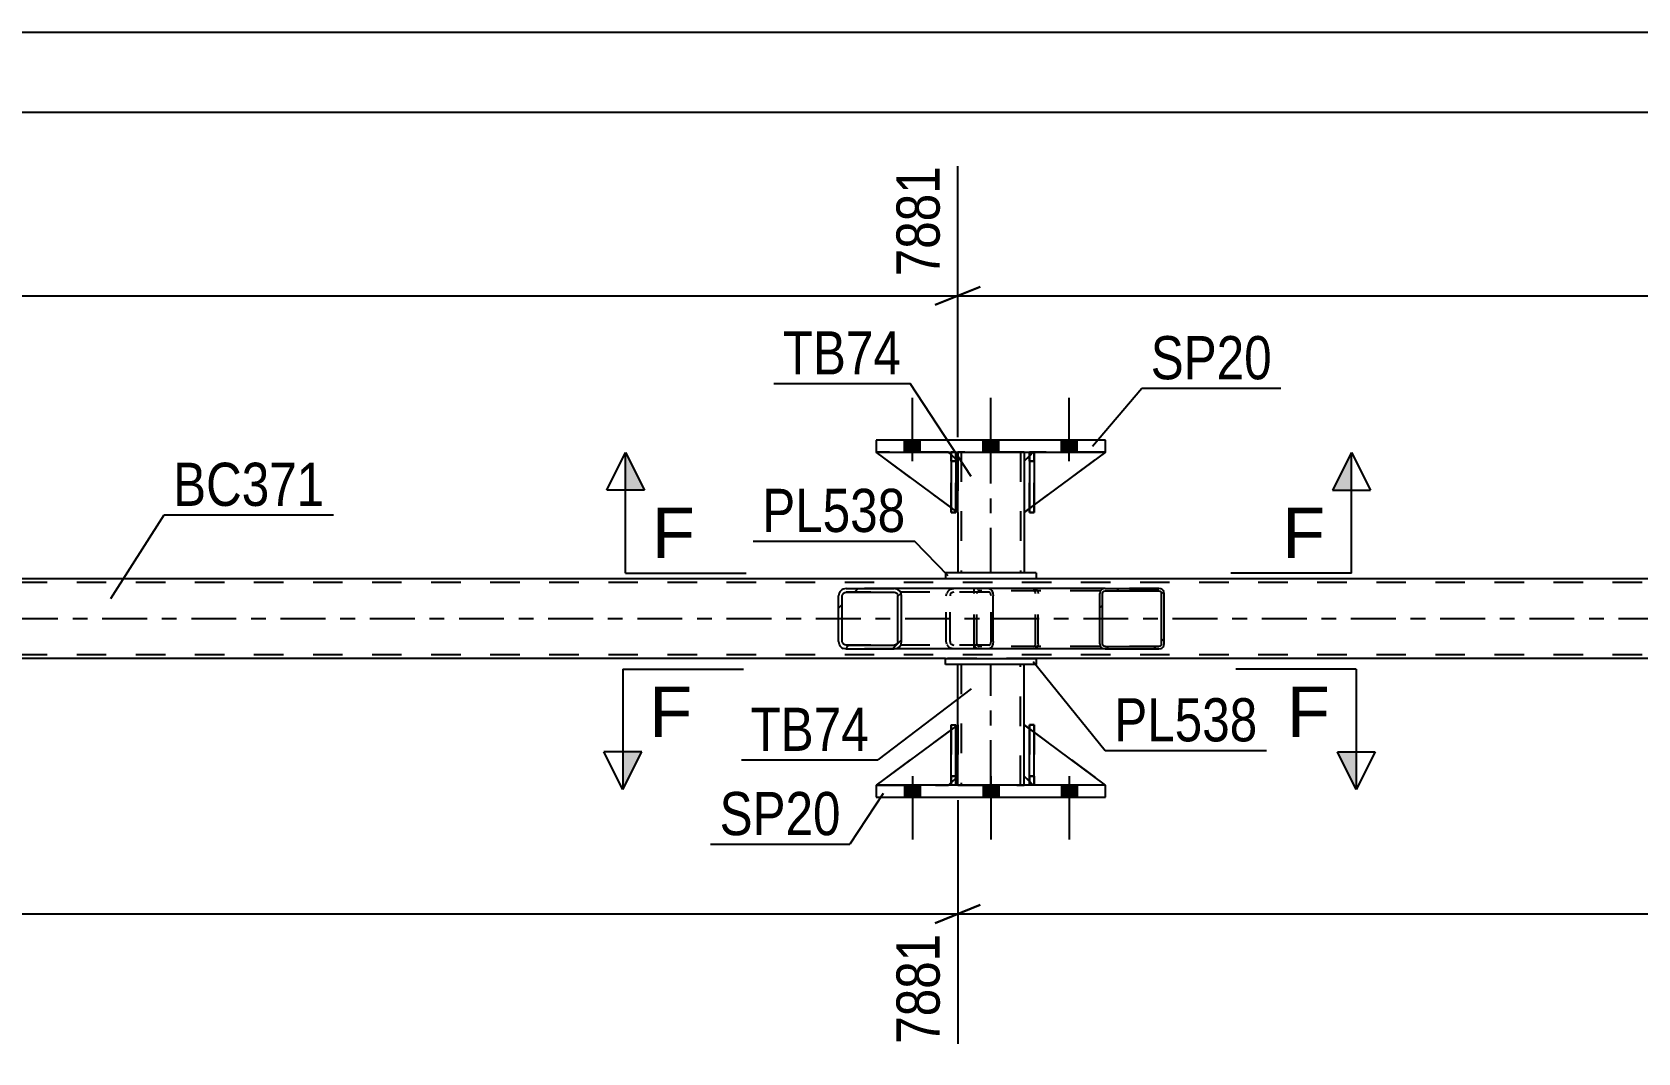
# Model space of a CAD drawing. Header units: millimetres. Extents: x 0 to 841, y 0 to 594.
# Drawn here: x 269.7 to 376.3, y 223.3 to 291 of the extents above; entities that cross this region are included whole.
import ezdxf

# ---------------------------------------------------------------- set-up
doc = ezdxf.new("R2010")
doc.units = ezdxf.units.MM
doc.linetypes.add('DXK_LINE_DOT2', pattern=[3.9198, 1.9599, -1.9599])
doc.linetypes.add('DXK_LINE_DOT3', pattern=[5.9187, 2.979, -0.9799, 0.9799, -0.9799])
doc.styles.add('Arial', font='ARIAL.TTF', dxfattribs={"height": 0.2})
doc.styles.add('Arial Narrow', font='ARIALN.TTF', dxfattribs={"height": 0.2})

# ---------------------------------------------------------------- blocks, each defined once
blk = doc.blocks.new('Part-318885092-5511 - 5502')
at = {"color": 7, "linetype": 'DXK_LINE_DOT2'}
for p, q in [((335.52, 241.67), (335.52, 245.07)), ((335.52, 245.07), (340.92, 241.07)), ((336.12, 241.07), (335.52, 241.67)), ((340.92, 241.07), (336.12, 241.07))]:
    blk.add_line(p, q, dxfattribs=at)
blk = doc.blocks.new('Part-318885092-5504 - 5502')
at = {"color": 7, "linetype": 'DXK_LINE_DOT2'}
for p, q in [((330.68, 245.07), (331, 245.07)), ((330.68, 241.67), (330.68, 245.07)), ((330.68, 245.07), (330.68, 241.07)), ((331, 245.07), (331, 241.67)), ((331, 241.07), (331, 244.98)), ((331, 241.67), (330.68, 241.67)), ((330.68, 241.07), (330.68, 241.67)), ((331, 241.07), (330.68, 241.07)), ((331, 241.67), (331, 241.07)), ((331, 241.07), (331, 241.07))]:
    blk.add_line(p, q, dxfattribs=at)
blk = doc.blocks.new('Part-318885092-5505 - 5502')
at = {"color": 7, "linetype": 'DXK_LINE_DOT2'}
for p, q in [((336.2, 245.07), (335.88, 245.07)), ((335.88, 241.67), (335.88, 245.07)), ((335.88, 245.07), (335.88, 241.07)), ((336.2, 245.07), (336.2, 241.67)), ((336.2, 241.07), (336.2, 245.07)), ((336.2, 241.67), (335.88, 241.67)), ((335.88, 241.07), (335.88, 241.67)), ((336.2, 241.07), (335.88, 241.07)), ((336.2, 241.67), (336.2, 241.07)), ((336.2, 241.07), (336.2, 241.07))]:
    blk.add_line(p, q, dxfattribs=at)
blk = doc.blocks.new('Part-318885092-5506 - 5502')
at = {"color": 2, "linetype": 'Continuous'}
for p, q in [((330.68, 241.07), (330.68, 245.07)), ((330.68, 245.07), (331, 245.07)), ((331, 241.07), (331, 245.07)), ((330.68, 241.07), (330.68, 241.07)), ((331, 241.07), (330.68, 241.07))]:
    blk.add_line(p, q, dxfattribs=at)
at = {"color": 7, "linetype": 'DXK_LINE_DOT2'}
for p, q in [((330.68, 245.07), (330.68, 241.67)), ((331, 241.67), (331, 245.07)), ((330.68, 241.67), (330.68, 241.07)), ((330.68, 241.67), (331, 241.67)), ((331, 241.07), (331, 241.67)), ((331, 241.07), (331, 241.07))]:
    blk.add_line(p, q, dxfattribs=at)
blk = doc.blocks.new('Part-318885092-5507 - 5502')
at = {"color": 2, "linetype": 'Continuous'}
for p, q in [((335.88, 241.07), (335.88, 245.07)), ((335.88, 245.07), (336.2, 245.07)), ((336.2, 241.07), (336.2, 245.07)), ((335.88, 241.07), (335.88, 241.07)), ((336.2, 241.07), (335.88, 241.07))]:
    blk.add_line(p, q, dxfattribs=at)
at = {"color": 7, "linetype": 'DXK_LINE_DOT2'}
for p, q in [((335.88, 245.07), (335.88, 241.67)), ((336.2, 241.67), (336.2, 245.07)), ((335.88, 241.67), (335.88, 241.07)), ((335.88, 241.67), (336.2, 241.67)), ((336.2, 241.07), (336.2, 241.67)), ((336.2, 241.07), (336.2, 241.07))]:
    blk.add_line(p, q, dxfattribs=at)
blk = doc.blocks.new('Part-318885092-5508 - 5502')
at = {"color": 7, "linetype": 'DXK_LINE_DOT2'}
for p, q in [((331.12, 245.07), (325.72, 241.07)), ((331.12, 241.67), (331.12, 245.07)), ((331.12, 245.07), (331.12, 241.67)), ((325.72, 241.07), (330.52, 241.07)), ((330.52, 241.07), (331.12, 241.67)), ((331.12, 241.67), (330.52, 241.07)), ((331.12, 241.67), (331.12, 241.67))]:
    blk.add_line(p, q, dxfattribs=at)
blk = doc.blocks.new('Part-318885092-5573 - 5502')
at = {"color": 2, "linetype": 'Continuous'}
for p, q in [((330.32, 249.47), (336.32, 249.47)), ((330.32, 249.07), (330.32, 249.47)), ((336.32, 249.47), (336.32, 249.07)), ((336.32, 249.07), (330.32, 249.07))]:
    blk.add_line(p, q, dxfattribs=at)
blk = doc.blocks.new('Part-318885092-5509 - 5502')
at = {"color": 2, "linetype": 'Continuous'}
for p, q in [((331.12, 245.07), (331, 244.98)), ((331.12, 241.67), (331.12, 245.07)), ((330.68, 244.74), (325.72, 241.07)), ((330.68, 241.22), (330.52, 241.07)), ((331.12, 241.67), (331, 241.54)), ((331.12, 241.67), (331.12, 241.67))]:
    blk.add_line(p, q, dxfattribs=at)
at = {"color": 7, "linetype": 'DXK_LINE_DOT2'}
for p, q in [((331.12, 241.67), (331.12, 245.07)), ((331, 244.98), (330.68, 244.74)), ((325.72, 241.07), (330.52, 241.07)), ((331.12, 241.67), (330.52, 241.07)), ((331, 241.54), (330.68, 241.22))]:
    blk.add_line(p, q, dxfattribs=at)
blk = doc.blocks.new('Part-318885092-5512 - 5502')
at = {"color": 2, "linetype": 'Continuous'}
for p, q in [((335.52, 241.67), (335.52, 245.07)), ((335.88, 244.81), (335.52, 245.07)), ((340.92, 241.07), (336.2, 244.57)), ((335.88, 241.32), (335.52, 241.67))]:
    blk.add_line(p, q, dxfattribs=at)
at = {"color": 7, "linetype": 'DXK_LINE_DOT2'}
for p, q in [((336.2, 244.57), (335.88, 244.81)), ((336.12, 241.07), (335.88, 241.32)), ((340.92, 241.07), (336.12, 241.07)), ((340.92, 241.07), (340.92, 241.07)), ((340.92, 241.07), (340.92, 241.07))]:
    blk.add_line(p, q, dxfattribs=at)
blk = doc.blocks.new('Part-318885092-5596 - 5502')
at = {"color": 2, "linetype": 'Continuous'}
for p, q in [((331.12, 263.15), (331.12, 262.55)), ((335.52, 263.15), (335.52, 262.55)), ((331.12, 259.15), (331.12, 255.15)), ((335.52, 259.15), (335.52, 255.15))]:
    blk.add_line(p, q, dxfattribs=at)
at = {"color": 7, "linetype": 'DXK_LINE_DOT2'}
for p, q in [((335.52, 263.15), (331.12, 263.15)), ((331.12, 262.55), (331.12, 259.15)), ((331.36, 263.15), (331.36, 255.15)), ((335.28, 263.15), (335.28, 255.15)), ((335.52, 262.55), (335.52, 259.15)), ((335.52, 255.15), (331.12, 255.15))]:
    blk.add_line(p, q, dxfattribs=at)
at = {"color": 7, "linetype": 'DXK_LINE_DOT3'}
blk.add_line((333.32, 255.15), (333.32, 263.15), dxfattribs=at)
blk = doc.blocks.new('Part-318885092-5533 - 5502')
at = {"color": 2, "linetype": 'Continuous'}
for p, q in [((331, 263.15), (330.68, 263.15)), ((330.68, 263.15), (330.68, 259.15)), ((331, 263.15), (331, 263.15)), ((331, 263.15), (331, 259.15)), ((331, 259.15), (330.68, 259.15))]:
    blk.add_line(p, q, dxfattribs=at)
at = {"color": 7, "linetype": 'DXK_LINE_DOT2'}
for p, q in [((330.68, 262.55), (330.68, 263.15)), ((331, 262.55), (330.68, 262.55)), ((330.68, 262.55), (330.68, 259.15)), ((331, 262.55), (331, 263.15)), ((331, 263.15), (331, 263.15)), ((331, 259.15), (331, 262.55))]:
    blk.add_line(p, q, dxfattribs=at)
blk = doc.blocks.new('Part-318885092-5534 - 5502')
at = {"color": 2, "linetype": 'Continuous'}
for p, q in [((336.2, 263.15), (335.88, 263.15)), ((335.88, 263.15), (335.88, 259.15)), ((336.2, 263.15), (336.2, 263.15)), ((336.2, 263.15), (336.2, 259.15)), ((336.2, 259.15), (335.88, 259.15))]:
    blk.add_line(p, q, dxfattribs=at)
at = {"color": 7, "linetype": 'DXK_LINE_DOT2'}
for p, q in [((335.88, 262.55), (335.88, 263.15)), ((336.2, 262.55), (335.88, 262.55)), ((335.88, 262.55), (335.88, 259.15)), ((336.2, 262.55), (336.2, 263.15)), ((336.2, 263.15), (336.2, 263.15)), ((336.2, 259.15), (336.2, 262.55))]:
    blk.add_line(p, q, dxfattribs=at)
blk = doc.blocks.new('Part-318885092-5535 - 5502')
at = {"color": 7, "linetype": 'DXK_LINE_DOT2'}
for p, q in [((331.12, 259.15), (325.72, 263.15)), ((325.72, 263.15), (330.52, 263.15)), ((330.52, 263.15), (331.12, 262.55)), ((331.12, 262.55), (330.52, 263.15)), ((331.12, 262.55), (331.12, 259.15)), ((331.12, 262.55), (331.12, 262.55)), ((331.12, 262.55), (331.12, 259.15))]:
    blk.add_line(p, q, dxfattribs=at)
blk = doc.blocks.new('Part-318885092-5536 - 5502')
at = {"color": 2, "linetype": 'Continuous'}
for p, q in [((330.68, 259.48), (325.72, 263.15)), ((330.68, 263), (330.52, 263.15)), ((331.12, 262.55), (331, 262.68)), ((331.12, 262.55), (331.12, 262.55)), ((331.12, 259.15), (331.12, 262.55)), ((331, 259.24), (331.12, 259.15)), ((331.12, 259.15), (331.12, 259.15))]:
    blk.add_line(p, q, dxfattribs=at)
at = {"color": 7, "linetype": 'DXK_LINE_DOT2'}
for p, q in [((330.52, 263.15), (325.72, 263.15)), ((330.52, 263.15), (331.12, 262.55)), ((331, 262.68), (330.68, 263)), ((331.12, 262.55), (331.12, 259.15)), ((331, 259.24), (330.68, 259.48))]:
    blk.add_line(p, q, dxfattribs=at)
blk = doc.blocks.new('Part-318885092-5537 - 5502')
at = {"color": 7, "linetype": 'DXK_LINE_DOT2'}
for p, q in [((336.12, 263.15), (335.52, 262.55)), ((335.52, 259.15), (340.92, 263.15)), ((335.52, 262.55), (335.52, 259.15)), ((340.92, 263.15), (336.12, 263.15))]:
    blk.add_line(p, q, dxfattribs=at)
blk = doc.blocks.new('Part-318885092-5538 - 5502')
at = {"color": 2, "linetype": 'Continuous'}
for p, q in [((335.88, 262.9), (335.52, 262.55)), ((335.52, 262.55), (335.52, 259.15)), ((340.92, 263.15), (336.2, 259.65)), ((335.88, 259.41), (335.52, 259.15))]:
    blk.add_line(p, q, dxfattribs=at)
at = {"color": 7, "linetype": 'DXK_LINE_DOT2'}
for p, q in [((336.12, 263.15), (335.88, 262.9)), ((340.92, 263.15), (336.12, 263.15)), ((336.2, 259.65), (335.88, 259.41))]:
    blk.add_line(p, q, dxfattribs=at)
blk = doc.blocks.new('Part-318885092-5557 - 5502')
at = {"linetype": 'Continuous'}
h = blk.add_hatch(dxfattribs=at)
h.set_pattern_fill('', scale=0.7, style=0, pattern_type=0)
h.set_pattern_definition([(45, (344.7866, 253.9117), (-1.57154, 1.57154), [])])
h.paths.add_polyline_path([(344.81, 253.79), (344.79, 253.91), (344.71, 254.02), (344.6, 254.08), (344.47, 254.11), (340.9, 254.11), (340.77, 254.08), (340.66, 254.02), (340.58, 253.91), (340.56, 253.79), (340.56, 250.43), (340.58, 250.31), (340.66, 250.2), (340.77, 250.13), (340.9, 250.11), (344.47, 250.11), (344.6, 250.13), (344.71, 250.2), (344.79, 250.31), (344.81, 250.43)])
h.paths.add_polyline_path([(344.63, 250.37), (344.59, 250.32), (344.54, 250.28), (344.47, 250.27), (340.9, 250.27), (340.83, 250.28), (340.78, 250.32), (340.74, 250.37), (340.73, 250.43), (340.73, 253.79), (340.74, 253.85), (340.78, 253.9), (340.83, 253.94), (340.9, 253.95), (344.47, 253.95), (344.54, 253.94), (344.59, 253.9), (344.63, 253.85), (344.64, 253.79), (344.64, 250.43)])
at = {"color": 7, "linetype": 'DXK_LINE_DOT2'}
for p, q in [((332.21, 253.79), (332.23, 253.91)), ((332.21, 250.43), (332.21, 253.79)), ((332.39, 253.85), (332.38, 253.79)), ((332.38, 250.43), (332.38, 253.79)), ((332.43, 253.9), (332.39, 253.85)), ((332.42, 254.08), (332.55, 254.11)), ((332.48, 253.94), (332.43, 253.9)), ((332.55, 253.95), (332.48, 253.94)), ((333.2, 254.11), (332.55, 254.11)), ((344.47, 253.95), (332.55, 253.95)), ((336.12, 254.11), (336.25, 254.08)), ((336.19, 253.94), (336.12, 253.95)), ((336.24, 253.9), (336.19, 253.94)), ((336.28, 253.85), (336.24, 253.9)), ((336.29, 253.79), (336.28, 253.85)), ((336.29, 250.43), (336.29, 253.79)), ((336.44, 253.91), (336.46, 253.79)), ((336.46, 250.43), (336.46, 253.79)), ((344.47, 254.11), (340.9, 254.11)), ((332.23, 250.31), (332.21, 250.43)), ((332.38, 250.43), (332.39, 250.37)), ((336.28, 250.37), (336.29, 250.43)), ((336.46, 250.43), (336.44, 250.31)), ((332.39, 250.37), (332.43, 250.32)), ((332.55, 250.11), (332.42, 250.13)), ((332.43, 250.32), (332.48, 250.28)), ((332.48, 250.28), (332.55, 250.27)), ((344.47, 250.27), (332.55, 250.27)), ((333.2, 250.11), (332.55, 250.11)), ((336.12, 250.27), (336.19, 250.28)), ((336.25, 250.13), (336.12, 250.11)), ((336.19, 250.28), (336.24, 250.32)), ((336.24, 250.32), (336.28, 250.37)), ((340.9, 250.11), (344.47, 250.11))]:
    blk.add_line(p, q, dxfattribs=at)
at = {"color": 2, "linetype": 'Continuous'}
for p, q in [((340.9, 254.11), (333.2, 254.11)), ((340.58, 253.91), (340.56, 253.79)), ((340.56, 250.43), (340.56, 253.79)), ((340.73, 253.79), (340.74, 253.85)), ((340.73, 250.43), (340.73, 253.79)), ((340.74, 253.85), (340.78, 253.9)), ((340.9, 254.11), (340.77, 254.08)), ((340.78, 253.9), (340.83, 253.94)), ((340.83, 253.94), (340.9, 253.95)), ((340.9, 254.11), (344.47, 254.11)), ((340.9, 253.95), (344.47, 253.95)), ((344.6, 254.08), (344.47, 254.11)), ((344.47, 253.95), (344.54, 253.94)), ((344.54, 253.94), (344.59, 253.9)), ((344.59, 253.9), (344.63, 253.85)), ((344.63, 253.85), (344.64, 253.79)), ((344.64, 250.43), (344.64, 253.79)), ((344.81, 253.79), (344.79, 253.91)), ((344.81, 250.43), (344.81, 253.79)), ((340.56, 250.43), (340.58, 250.31)), ((340.74, 250.37), (340.73, 250.43)), ((344.64, 250.43), (344.63, 250.37)), ((344.79, 250.31), (344.81, 250.43)), ((340.9, 250.11), (333.2, 250.11)), ((340.78, 250.32), (340.74, 250.37)), ((340.77, 250.13), (340.9, 250.11)), ((340.83, 250.28), (340.78, 250.32)), ((340.9, 250.27), (340.83, 250.28)), ((340.9, 250.27), (344.47, 250.27)), ((340.9, 250.11), (344.47, 250.11)), ((344.54, 250.28), (344.47, 250.27)), ((344.47, 250.11), (344.6, 250.13)), ((344.59, 250.32), (344.54, 250.28)), ((344.63, 250.37), (344.59, 250.32))]:
    blk.add_line(p, q, dxfattribs=at)
at = {"color": 7, "linetype": 'DXK_LINE_DOT2'}
for centre, start, end in [((336.14, 253.78), 24.32, 69.2417), ((332.53, 250.44), 204.32, 249.2417), ((336.14, 250.44), 290.7583, 335.68)]:
    blk.add_arc(centre, 0.331, start, end, dxfattribs=at)
at = {"color": 2, "linetype": 'Continuous'}
for centre, start, end in [((340.88, 253.78), 110.7583, 155.68), ((344.49, 253.78), 24.32, 69.2417), ((340.88, 250.44), 204.32, 249.2417), ((344.49, 250.44), 290.7583, 335.68)]:
    blk.add_arc(centre, 0.331, start, end, dxfattribs=at)
blk = doc.blocks.new('Part-318885092-5578 - 5502')
at = {"color": 2, "linetype": 'Continuous'}
for p, q in [((331.12, 245.07), (331.12, 249.07)), ((335.52, 245.07), (335.52, 249.07)), ((331.12, 241.07), (331.12, 241.67)), ((335.52, 241.07), (335.52, 241.67))]:
    blk.add_line(p, q, dxfattribs=at)
at = {"color": 7, "linetype": 'DXK_LINE_DOT2'}
for p, q in [((335.52, 249.07), (331.12, 249.07)), ((331.36, 249.07), (331.36, 241.07)), ((335.28, 241.07), (335.28, 249.07)), ((331.12, 241.67), (331.12, 245.07)), ((335.52, 241.67), (335.52, 245.07)), ((331.12, 241.07), (335.52, 241.07))]:
    blk.add_line(p, q, dxfattribs=at)
at = {"color": 7, "linetype": 'DXK_LINE_DOT3'}
blk.add_line((333.32, 241.07), (333.32, 249.07), dxfattribs=at)
blk = doc.blocks.new('Part-318885092-5583 - 5502')
at = {"color": 2, "linetype": 'Continuous'}
for p, q in [((340.92, 263.95), (325.72, 263.95)), ((325.72, 263.95), (325.72, 263.15)), ((340.92, 263.15), (340.92, 263.95)), ((325.72, 263.15), (340.92, 263.15))]:
    blk.add_line(p, q, dxfattribs=at)
blk = doc.blocks.new('Part-318885092-5588 - 5502')
at = {"color": 2, "linetype": 'Continuous'}
for p, q in [((325.72, 241.07), (325.72, 240.27)), ((340.92, 241.07), (325.72, 241.07)), ((340.92, 240.27), (340.92, 241.07)), ((325.72, 240.27), (340.92, 240.27))]:
    blk.add_line(p, q, dxfattribs=at)
blk = doc.blocks.new('Part-318885092-5589 - 5502')
at = {"color": 7, "linetype": 'DXK_LINE_DOT2'}
for p, q in [((330.68, 262.55), (330.68, 263.15)), ((330.68, 263.15), (330.68, 263.15)), ((330.68, 263.15), (330.68, 259.15)), ((331, 263.15), (330.68, 263.15)), ((330.68, 259.15), (330.68, 262.55)), ((330.68, 262.55), (331, 262.55)), ((331, 262.55), (331, 263.15)), ((331, 259.15), (331, 263.15)), ((331, 262.55), (331, 259.15)), ((330.68, 259.15), (331, 259.15))]:
    blk.add_line(p, q, dxfattribs=at)
blk = doc.blocks.new('Part-318885092-5590 - 5502')
at = {"color": 7, "linetype": 'DXK_LINE_DOT2'}
for p, q in [((335.88, 262.55), (335.88, 263.15)), ((335.88, 263.15), (335.88, 263.15)), ((335.88, 263.15), (335.88, 259.15)), ((336.2, 263.15), (335.88, 263.15)), ((335.88, 259.15), (335.88, 262.55)), ((335.88, 262.55), (336.2, 262.55)), ((336.2, 262.55), (336.2, 263.15)), ((336.2, 259.15), (336.2, 263.15)), ((336.2, 262.55), (336.2, 259.15)), ((335.88, 259.15), (336.2, 259.15))]:
    blk.add_line(p, q, dxfattribs=at)
blk = doc.blocks.new('Part-318885092-5609 - 5502')
at = {"linetype": 'Continuous'}
h = blk.add_hatch(dxfattribs=at)
h.set_pattern_fill('', scale=0.7, style=0, pattern_type=0)
h.set_pattern_definition([(45, (327.3627, 253.8129), (-1.57154, 1.57154), [])])
h.paths.add_polyline_path([(327.4, 253.63), (327.36, 253.81), (327.25, 253.97), (327.09, 254.07), (326.9, 254.11), (323.71, 254.11), (323.52, 254.07), (323.36, 253.97), (323.25, 253.81), (323.21, 253.63), (323.21, 250.59), (323.25, 250.41), (323.36, 250.25), (323.52, 250.15), (323.71, 250.11), (326.9, 250.11), (327.09, 250.15), (327.25, 250.25), (327.36, 250.41), (327.4, 250.59)])
h.paths.add_polyline_path([(327.13, 250.5), (327.08, 250.42), (326.99, 250.37), (326.9, 250.35), (323.71, 250.35), (323.62, 250.37), (323.54, 250.42), (323.48, 250.5), (323.46, 250.59), (323.46, 253.63), (323.48, 253.72), (323.54, 253.8), (323.62, 253.85), (323.71, 253.87), (326.9, 253.87), (326.99, 253.85), (327.08, 253.8), (327.13, 253.72), (327.15, 253.63), (327.15, 250.59)])
at = {"color": 2, "linetype": 'Continuous'}
for p, q in [((323.25, 253.81), (323.21, 253.63)), ((323.21, 250.59), (323.21, 253.63)), ((323.46, 253.63), (323.48, 253.72)), ((323.46, 250.59), (323.46, 253.63)), ((323.48, 253.72), (323.54, 253.8)), ((323.71, 254.11), (323.52, 254.07)), ((323.54, 253.8), (323.62, 253.85)), ((323.62, 253.85), (323.71, 253.87)), ((323.71, 254.11), (326.9, 254.11)), ((323.71, 253.87), (326.9, 253.87)), ((333.2, 254.11), (326.9, 254.11)), ((327.09, 254.07), (326.9, 254.11)), ((326.9, 253.87), (326.99, 253.85)), ((326.99, 253.85), (327.08, 253.8)), ((327.08, 253.8), (327.13, 253.72)), ((327.13, 253.72), (327.15, 253.63)), ((327.15, 250.59), (327.15, 253.63)), ((327.4, 253.63), (327.36, 253.81)), ((327.4, 250.59), (327.4, 253.63)), ((333.2, 254.11), (333.3, 254.07)), ((333.3, 254.07), (333.39, 253.97)), ((333.39, 253.97), (333.45, 253.81)), ((333.45, 253.81), (333.47, 253.63)), ((333.47, 250.59), (333.47, 253.63)), ((323.21, 250.59), (323.25, 250.41)), ((323.48, 250.5), (323.46, 250.59)), ((323.54, 250.42), (323.48, 250.5)), ((323.62, 250.37), (323.54, 250.42)), ((327.08, 250.42), (326.99, 250.37)), ((327.13, 250.5), (327.08, 250.42)), ((327.15, 250.59), (327.13, 250.5)), ((327.36, 250.41), (327.4, 250.59)), ((333.45, 250.41), (333.39, 250.25)), ((333.47, 250.59), (333.45, 250.41)), ((323.52, 250.15), (323.71, 250.11)), ((323.71, 250.35), (323.62, 250.37)), ((323.71, 250.35), (326.9, 250.35)), ((323.71, 250.11), (326.9, 250.11)), ((326.99, 250.37), (326.9, 250.35)), ((326.9, 250.11), (327.09, 250.15)), ((333.2, 250.11), (326.9, 250.11)), ((333.3, 250.15), (333.2, 250.11)), ((333.39, 250.25), (333.3, 250.15))]:
    blk.add_line(p, q, dxfattribs=at)
at = {"color": 7, "linetype": 'DXK_LINE_DOT2'}
for p, q in [((326.9, 254.11), (323.71, 254.11)), ((333.2, 253.87), (323.71, 253.87)), ((330.36, 253.63), (330.4, 253.81)), ((330.36, 250.59), (330.36, 253.63)), ((330.63, 253.72), (330.61, 253.63)), ((330.61, 250.59), (330.61, 253.63)), ((330.69, 253.8), (330.63, 253.72)), ((330.67, 254.07), (330.86, 254.11)), ((330.77, 253.85), (330.69, 253.8)), ((330.86, 253.87), (330.77, 253.85)), ((332.21, 253.87), (332.21, 254.11)), ((333.25, 253.85), (333.2, 253.87)), ((333.29, 253.8), (333.25, 253.85)), ((333.32, 253.72), (333.29, 253.8)), ((333.33, 253.63), (333.32, 253.72)), ((333.33, 250.59), (333.33, 253.63)), ((330.4, 250.41), (330.36, 250.59)), ((330.61, 250.59), (330.63, 250.5)), ((330.63, 250.5), (330.69, 250.42)), ((330.69, 250.42), (330.71, 250.41)), ((330.71, 250.41), (330.77, 250.37)), ((333.25, 250.37), (333.29, 250.42)), ((333.29, 250.42), (333.32, 250.5)), ((333.32, 250.5), (333.33, 250.59)), ((333.2, 250.35), (323.71, 250.35)), ((326.9, 250.11), (323.71, 250.11)), ((330.86, 250.11), (330.67, 250.15)), ((330.77, 250.37), (330.86, 250.35)), ((332.21, 250.11), (332.21, 250.35)), ((333.2, 250.35), (333.25, 250.37))]:
    blk.add_line(p, q, dxfattribs=at)
at = {"color": 2, "linetype": 'Continuous'}
for centre, start, end in [((323.7, 253.61), 111.1941, 156.1506), ((326.91, 253.61), 23.8494, 68.8059), ((323.7, 250.6), 203.8494, 248.8059), ((326.91, 250.6), 291.1941, 336.1506)]:
    blk.add_arc(centre, 0.492, start, end, dxfattribs=at)
at = {"color": 7, "linetype": 'DXK_LINE_DOT2'}
for centre, start, end in [((330.85, 253.61), 111.1941, 156.1506), ((330.85, 250.6), 203.8494, 248.8059)]:
    blk.add_arc(centre, 0.492, start, end, dxfattribs=at)
blk = doc.blocks.new('Part-318885092-5625 - 5502')
at = {"color": 2, "linetype": 'Continuous'}
for p, q in [((336.32, 255.15), (330.32, 255.15)), ((330.32, 255.15), (330.32, 254.75)), ((336.32, 254.75), (330.32, 254.75)), ((336.32, 255.15), (336.32, 254.75))]:
    blk.add_line(p, q, dxfattribs=at)
blk = doc.blocks.new('Part-318885092-5674 - 5502')
at = {"color": 2, "linetype": 'Continuous'}
for p, q in [((330.32, 254.75), (166.05, 254.75)), ((585.73, 254.75), (336.32, 254.75)), ((330.32, 249.47), (166.05, 249.47)), ((585.73, 249.47), (336.32, 249.47))]:
    blk.add_line(p, q, dxfattribs=at)
at = {"color": 7, "linetype": 'DXK_LINE_DOT2'}
for p, q in [((336.32, 254.75), (330.32, 254.75)), ((729.32, 254.51), (67.2, 254.51)), ((729.32, 249.71), (67.2, 249.71)), ((336.32, 249.47), (330.32, 249.47))]:
    blk.add_line(p, q, dxfattribs=at)
at = {"color": 7, "linetype": 'DXK_LINE_DOT3'}
blk.add_line((67.2, 252.11), (729.32, 252.11), dxfattribs=at)
blk = doc.blocks.new('Bolt-318885092-5720 - 5502')
at = {"linetype": 'Continuous'}
for points in [[(328.64, 241.07), (327.6, 241.07), (327.6, 240.27), (328.64, 240.27)], [(328.64, 241.07), (327.6, 241.07), (327.6, 240.27), (328.64, 240.27)], [(328.64, 241.07), (327.6, 241.07), (327.6, 240.27), (328.64, 240.27)], [(333.84, 241.07), (332.8, 241.07), (332.8, 240.27), (333.84, 240.27)], [(333.84, 241.07), (332.8, 241.07), (332.8, 240.27), (333.84, 240.27)], [(339.04, 241.07), (338, 241.07), (338, 240.27), (339.04, 240.27)], [(339.04, 241.07), (338, 241.07), (338, 240.27), (339.04, 240.27)], [(339.04, 241.07), (338, 241.07), (338, 240.27), (339.04, 240.27)]]:
    blk.add_hatch(color=1, dxfattribs=at).paths.add_polyline_path(points)
at = {"color": 1, "linetype": 'Continuous'}
for p, q in [((327.6, 241.07), (327.6, 240.27)), ((327.6, 241.07), (327.6, 240.27)), ((327.6, 241.07), (327.6, 240.27)), ((328.12, 241.67), (328.12, 237.47)), ((328.12, 241.67), (328.12, 237.47)), ((328.12, 241.67), (328.12, 237.47)), ((328.64, 241.07), (328.64, 240.27)), ((328.64, 241.07), (328.64, 240.27)), ((328.64, 241.07), (328.64, 240.27)), ((332.8, 241.07), (332.8, 240.27)), ((332.8, 241.07), (332.8, 240.27)), ((333.32, 241.67), (333.32, 237.47)), ((333.32, 241.67), (333.32, 237.47)), ((333.84, 241.07), (333.84, 240.27)), ((333.84, 241.07), (333.84, 240.27)), ((338, 241.07), (338, 240.27)), ((338, 241.07), (338, 240.27)), ((338, 241.07), (338, 240.27)), ((338.52, 241.67), (338.52, 237.47)), ((338.52, 241.67), (338.52, 237.47)), ((338.52, 241.67), (338.52, 237.47)), ((339.04, 241.07), (339.04, 240.27)), ((339.04, 241.07), (339.04, 240.27)), ((339.04, 241.07), (339.04, 240.27))]:
    blk.add_line(p, q, dxfattribs=at)
blk = doc.blocks.new('Bolt-318885092-5721 - 5502')
at = {"linetype": 'Continuous'}
for points in [[(327.6, 263.15), (328.64, 263.15), (328.64, 263.95), (327.6, 263.95)], [(327.6, 263.15), (328.64, 263.15), (328.64, 263.95), (327.6, 263.95)], [(327.6, 263.15), (328.64, 263.15), (328.64, 263.95), (327.6, 263.95)], [(332.8, 263.15), (333.84, 263.15), (333.84, 263.95), (332.8, 263.95)], [(332.8, 263.15), (333.84, 263.15), (333.84, 263.95), (332.8, 263.95)], [(338, 263.15), (339.04, 263.15), (339.04, 263.95), (338, 263.95)], [(338, 263.15), (339.04, 263.15), (339.04, 263.95), (338, 263.95)], [(338, 263.15), (339.04, 263.15), (339.04, 263.95), (338, 263.95)]]:
    blk.add_hatch(color=1, dxfattribs=at).paths.add_polyline_path(points)
at = {"color": 1, "linetype": 'Continuous'}
for p, q in [((328.12, 262.55), (328.12, 266.75)), ((328.12, 262.55), (328.12, 266.75)), ((328.12, 262.55), (328.12, 266.75)), ((333.32, 262.55), (333.32, 266.75)), ((333.32, 262.55), (333.32, 266.75)), ((338.52, 262.55), (338.52, 266.75)), ((338.52, 262.55), (338.52, 266.75)), ((338.52, 262.55), (338.52, 266.75)), ((327.6, 263.15), (327.6, 263.95)), ((327.6, 263.15), (327.6, 263.95)), ((327.6, 263.15), (327.6, 263.95)), ((328.64, 263.15), (328.64, 263.95)), ((328.64, 263.15), (328.64, 263.95)), ((328.64, 263.15), (328.64, 263.95)), ((332.8, 263.15), (332.8, 263.95)), ((332.8, 263.15), (332.8, 263.95)), ((333.84, 263.15), (333.84, 263.95)), ((333.84, 263.15), (333.84, 263.95)), ((338, 263.15), (338, 263.95)), ((338, 263.15), (338, 263.95)), ((338, 263.15), (338, 263.95)), ((339.04, 263.15), (339.04, 263.95)), ((339.04, 263.15), (339.04, 263.95)), ((339.04, 263.15), (339.04, 263.95))]:
    blk.add_line(p, q, dxfattribs=at)
blk = doc.blocks.new('StraightDimension-318885092-5811 - 5502')
at = {"color": 7, "linetype": 'Continuous'}
for p, q in [((331.12, 264.15), (331.12, 282.13)), ((332.62, 274.12), (329.62, 272.92)), ((331.12, 273.52), (586.53, 273.52))]:
    blk.add_line(p, q, dxfattribs=at)
blk = doc.blocks.new('StraightDimension-318885092-5817 - 5502')
at = {"color": 7, "linetype": 'Continuous'}
for p, q in [((331.12, 264.15), (331.12, 282.13)), ((329.62, 272.92), (332.62, 274.12)), ((160.85, 273.52), (331.12, 273.52))]:
    blk.add_line(p, q, dxfattribs=at)
at = {"color": 0, "linetype": 'Continuous'}
blk.add_wipeout([(330.52, 282.73), (326.32, 282.73), (326.32, 274.22), (330.52, 274.22)], dxfattribs=at)
at = {"color": 3, "linetype": 'Continuous', "style": 'Arial Narrow'}
blk.add_text('7881', height=2.863, rotation=90.0002, dxfattribs=at).set_placement((329.92, 274.82))
blk = doc.blocks.new('StraightDimension-318885092-5824 - 5502')
at = {"color": 7, "linetype": 'Continuous'}
blk.add_line((56.34, 291.02), (740.18, 291.02), dxfattribs=at)
blk = doc.blocks.new('StraightDimension-318885092-5835 - 5502')
at = {"color": 7, "linetype": 'Continuous'}
for p, q in [((331.12, 240.07), (331.12, 223.91)), ((160.85, 232.52), (331.12, 232.52)), ((329.62, 231.92), (332.62, 233.12))]:
    blk.add_line(p, q, dxfattribs=at)
at = {"color": 0, "linetype": 'Continuous'}
blk.add_wipeout([(330.52, 231.82), (326.32, 231.82), (326.32, 223.31), (330.52, 223.31)], dxfattribs=at)
at = {"color": 3, "linetype": 'Continuous', "style": 'Arial Narrow'}
blk.add_text('7881', height=2.863, rotation=90.0002, dxfattribs=at).set_placement((329.92, 223.91))
blk = doc.blocks.new('StraightDimension-318885092-5841 - 5502')
at = {"color": 7, "linetype": 'Continuous'}
for p, q in [((331.12, 240.07), (331.12, 223.91)), ((332.62, 233.12), (329.62, 231.92)), ((331.12, 232.52), (586.53, 232.52))]:
    blk.add_line(p, q, dxfattribs=at)
blk = doc.blocks.new('StraightDimension-318885092-5868 - 5502')
at = {"color": 7, "linetype": 'Continuous'}
blk.add_line((56.98, 285.71), (739.54, 285.71), dxfattribs=at)
blk = doc.blocks.new('Mark-318885092-5569 - 5502')
at = {"color": 30, "linetype": 'Continuous'}
for p, q in [((336.12, 249.26), (340.91, 243.37)), ((340.91, 243.37), (351.62, 243.37))]:
    blk.add_line(p, q, dxfattribs=at)
at = {"color": 0}
blk.add_wipeout([(351.02, 243.97), (351.02, 246.97), (341.51, 246.97), (341.51, 243.97)], dxfattribs=at)
blk.add_wipeout([(351.02, 243.97), (351.02, 246.97), (341.51, 246.97), (341.51, 243.97)], dxfattribs=at)
at = {"color": 3, "style": 'Arial Narrow'}
blk.add_text('PL538', height=2.863, dxfattribs=at).set_placement((341.51, 243.97))
blk = doc.blocks.new('Mark-318885092-5574 - 5502')
at = {"color": 30, "linetype": 'Continuous'}
for p in [(332.01, 247.46), (316.77, 242.74)]:
    blk.add_line(p, (325.82, 242.74), dxfattribs=at)
at = {"color": 0}
blk.add_wipeout([(325.22, 243.34), (325.22, 246.34), (317.37, 246.34), (317.37, 243.34)], dxfattribs=at)
blk.add_wipeout([(325.22, 243.34), (325.22, 246.34), (317.37, 246.34), (317.37, 243.34)], dxfattribs=at)
at = {"color": 3, "style": 'Arial Narrow'}
blk.add_text('TB74', height=2.863, dxfattribs=at).set_placement((317.37, 243.34))
blk = doc.blocks.new('Mark-318885092-5592 - 5502')
at = {"color": 30, "linetype": 'Continuous'}
for p in [(318.91, 267.71), (332.01, 261.54)]:
    blk.add_line(p, (327.96, 267.71), dxfattribs=at)
at = {"color": 0}
blk.add_wipeout([(327.36, 268.31), (327.36, 271.31), (319.51, 271.31), (319.51, 268.31)], dxfattribs=at)
blk.add_wipeout([(327.36, 268.31), (327.36, 271.31), (319.51, 271.31), (319.51, 268.31)], dxfattribs=at)
at = {"color": 3, "style": 'Arial Narrow'}
blk.add_text('TB74', height=2.863, dxfattribs=at).set_placement((319.51, 268.31))
blk = doc.blocks.new('Mark-318885092-5579 - 5502')
at = {"color": 30, "linetype": 'Continuous'}
for p, q in [((340.06, 263.55), (343.33, 267.39)), ((343.33, 267.39), (352.57, 267.39))]:
    blk.add_line(p, q, dxfattribs=at)
at = {"color": 0}
blk.add_wipeout([(351.97, 267.99), (351.97, 270.99), (343.93, 270.99), (343.93, 267.99)], dxfattribs=at)
blk.add_wipeout([(351.97, 267.99), (351.97, 270.99), (343.93, 270.99), (343.93, 267.99)], dxfattribs=at)
at = {"color": 3, "style": 'Arial Narrow'}
blk.add_text('SP20', height=2.863, dxfattribs=at).set_placement((343.93, 267.99))
blk = doc.blocks.new('Mark-318885092-5584 - 5502')
at = {"color": 30, "linetype": 'Continuous'}
for p in [(326.18, 240.52), (314.72, 237.15)]:
    blk.add_line(p, (323.96, 237.15), dxfattribs=at)
at = {"color": 0}
blk.add_wipeout([(323.36, 237.75), (323.36, 240.75), (315.32, 240.75), (315.32, 237.75)], dxfattribs=at)
blk.add_wipeout([(323.36, 237.75), (323.36, 240.75), (315.32, 240.75), (315.32, 237.75)], dxfattribs=at)
at = {"color": 3, "style": 'Arial Narrow'}
blk.add_text('SP20', height=2.863, dxfattribs=at).set_placement((315.32, 237.75))
blk = doc.blocks.new('Mark-318885092-5621 - 5502')
at = {"color": 30, "linetype": 'Continuous'}
for p in [(317.55, 257.26), (330.49, 254.96)]:
    blk.add_line(p, (328.25, 257.26), dxfattribs=at)
at = {"color": 0}
blk.add_wipeout([(327.65, 257.86), (327.65, 260.86), (318.15, 260.86), (318.15, 257.86)], dxfattribs=at)
blk.add_wipeout([(327.65, 257.86), (327.65, 260.86), (318.15, 260.86), (318.15, 257.86)], dxfattribs=at)
at = {"color": 3, "style": 'Arial Narrow'}
blk.add_text('PL538', height=2.863, dxfattribs=at).set_placement((318.15, 257.86))
blk = doc.blocks.new('Mark-318885092-5670 - 5502')
at = {"color": 30, "linetype": 'Continuous'}
for p, q in [((274.92, 253.44), (278.46, 258.99)), ((278.46, 258.99), (289.7, 258.99))]:
    blk.add_line(p, q, dxfattribs=at)
at = {"color": 0}
blk.add_wipeout([(289.1, 259.59), (289.1, 262.59), (279.06, 262.59), (279.06, 259.59)], dxfattribs=at)
blk.add_wipeout([(289.1, 259.59), (289.1, 262.59), (279.06, 262.59), (279.06, 259.59)], dxfattribs=at)
at = {"color": 3, "style": 'Arial Narrow'}
blk.add_text('BC371', height=2.863, dxfattribs=at).set_placement((279.06, 259.59))
blk = doc.blocks.new('SectionMark-318885092-5991 - 5502')
at = {"linetype": 'Continuous'}
for points in [[(308.9, 243.27), (310.15, 243.27), (308.9, 240.77)], [(356.32, 243.27), (357.57, 243.27), (357.57, 240.77)]]:
    blk.add_hatch(color=6, dxfattribs=at).paths.add_polyline_path(points)
at = {"color": 6, "linetype": 'Continuous'}
for p, q in [((308.9, 248.77), (316.9, 248.77)), ((308.9, 248.77), (308.9, 240.77)), ((357.57, 248.77), (349.57, 248.77)), ((357.57, 248.77), (357.57, 240.77)), ((308.9, 240.77), (307.65, 243.27)), ((310.15, 243.27), (307.65, 243.27)), ((308.9, 240.77), (310.15, 243.27)), ((356.32, 243.27), (358.82, 243.27)), ((357.57, 240.77), (356.32, 243.27)), ((358.82, 243.27), (357.57, 240.77))]:
    blk.add_line(p, q, dxfattribs=at)
at = {"color": 0, "linetype": 'Continuous'}
for points in [[(313.5, 244.27), (313.5, 247.77), (310.65, 247.77), (310.65, 244.27)], [(355.82, 244.27), (355.82, 247.77), (352.97, 247.77), (352.97, 244.27)]]:
    blk.add_wipeout(points, dxfattribs=at)
at = {"color": 3, "linetype": 'Continuous', "style": 'Arial'}
for p in [(310.65, 244.27), (352.97, 244.27)]:
    blk.add_text('F', height=3.34, dxfattribs=at).set_placement(p)
blk = doc.blocks.new('SectionMark-318885092-5995 - 5502')
at = {"linetype": 'Continuous'}
for points in [[(310.33, 260.63), (309.08, 260.63), (309.08, 263.13)], [(357.25, 260.63), (356, 260.63), (357.25, 263.13)]]:
    blk.add_hatch(color=6, dxfattribs=at).paths.add_polyline_path(points)
at = {"color": 6, "linetype": 'Continuous'}
for p, q in [((307.83, 260.63), (309.08, 263.13)), ((309.08, 255.13), (309.08, 263.13)), ((309.08, 263.13), (310.33, 260.63)), ((357.25, 263.13), (356, 260.63)), ((357.25, 255.13), (357.25, 263.13)), ((357.25, 263.13), (358.5, 260.63)), ((310.33, 260.63), (307.83, 260.63)), ((356, 260.63), (358.5, 260.63)), ((309.08, 255.13), (317.08, 255.13)), ((357.25, 255.13), (349.25, 255.13))]:
    blk.add_line(p, q, dxfattribs=at)
at = {"color": 0, "linetype": 'Continuous'}
for points in [[(313.68, 256.13), (313.68, 259.63), (310.83, 259.63), (310.83, 256.13)], [(355.5, 256.13), (355.5, 259.63), (352.65, 259.63), (352.65, 256.13)]]:
    blk.add_wipeout(points, dxfattribs=at)
at = {"color": 3, "linetype": 'Continuous', "style": 'Arial'}
for p in [(310.83, 256.13), (352.65, 256.13)]:
    blk.add_text('F', height=3.34, dxfattribs=at).set_placement(p)

msp = doc.modelspace()

# ---------------------------------------------------------------- block references
for name in ['Bolt-318885092-5721 - 5502', 'Part-318885092-5583 - 5502', 'Part-318885092-5535 - 5502', 'Part-318885092-5536 - 5502', 'Part-318885092-5533 - 5502', 'Part-318885092-5589 - 5502', 'Part-318885092-5596 - 5502', 'Part-318885092-5537 - 5502', 'Part-318885092-5538 - 5502', 'Part-318885092-5534 - 5502', 'Part-318885092-5590 - 5502', 'Part-318885092-5674 - 5502', 'Part-318885092-5625 - 5502', 'Part-318885092-5609 - 5502', 'Part-318885092-5557 - 5502', 'Part-318885092-5573 - 5502', 'Part-318885092-5578 - 5502', 'Part-318885092-5508 - 5502', 'Part-318885092-5509 - 5502', 'Part-318885092-5504 - 5502', 'Part-318885092-5506 - 5502', 'Part-318885092-5511 - 5502', 'Part-318885092-5512 - 5502', 'Part-318885092-5505 - 5502', 'Part-318885092-5507 - 5502', 'Part-318885092-5588 - 5502', 'Bolt-318885092-5720 - 5502']:
    msp.add_blockref(name, (0, 0))

# ---------------------------------------------------------------- next in the draw order: block references
for name in ['StraightDimension-318885092-5811 - 5502', 'Mark-318885092-5569 - 5502', 'Mark-318885092-5574 - 5502', 'StraightDimension-318885092-5835 - 5502']:
    msp.add_blockref(name, (0, 0))

# ---------------------------------------------------------------- next in the draw order: block references
for name in ['StraightDimension-318885092-5817 - 5502', 'Mark-318885092-5584 - 5502', 'StraightDimension-318885092-5841 - 5502']:
    msp.add_blockref(name, (0, 0))

# ---------------------------------------------------------------- next in the draw order: block references
for name in ['StraightDimension-318885092-5824 - 5502', 'SectionMark-318885092-5991 - 5502']:
    msp.add_blockref(name, (0, 0))

# ---------------------------------------------------------------- next in the draw order: block references
msp.add_blockref('StraightDimension-318885092-5868 - 5502', (0, 0))

# ---------------------------------------------------------------- next in the draw order: block references
for name in ['Mark-318885092-5592 - 5502', 'Mark-318885092-5579 - 5502', 'Mark-318885092-5670 - 5502', 'Mark-318885092-5621 - 5502']:
    msp.add_blockref(name, (0, 0))

# ---------------------------------------------------------------- next in the draw order: block references
msp.add_blockref('SectionMark-318885092-5995 - 5502', (0, 0))

doc.saveas('drawing.dxf')
